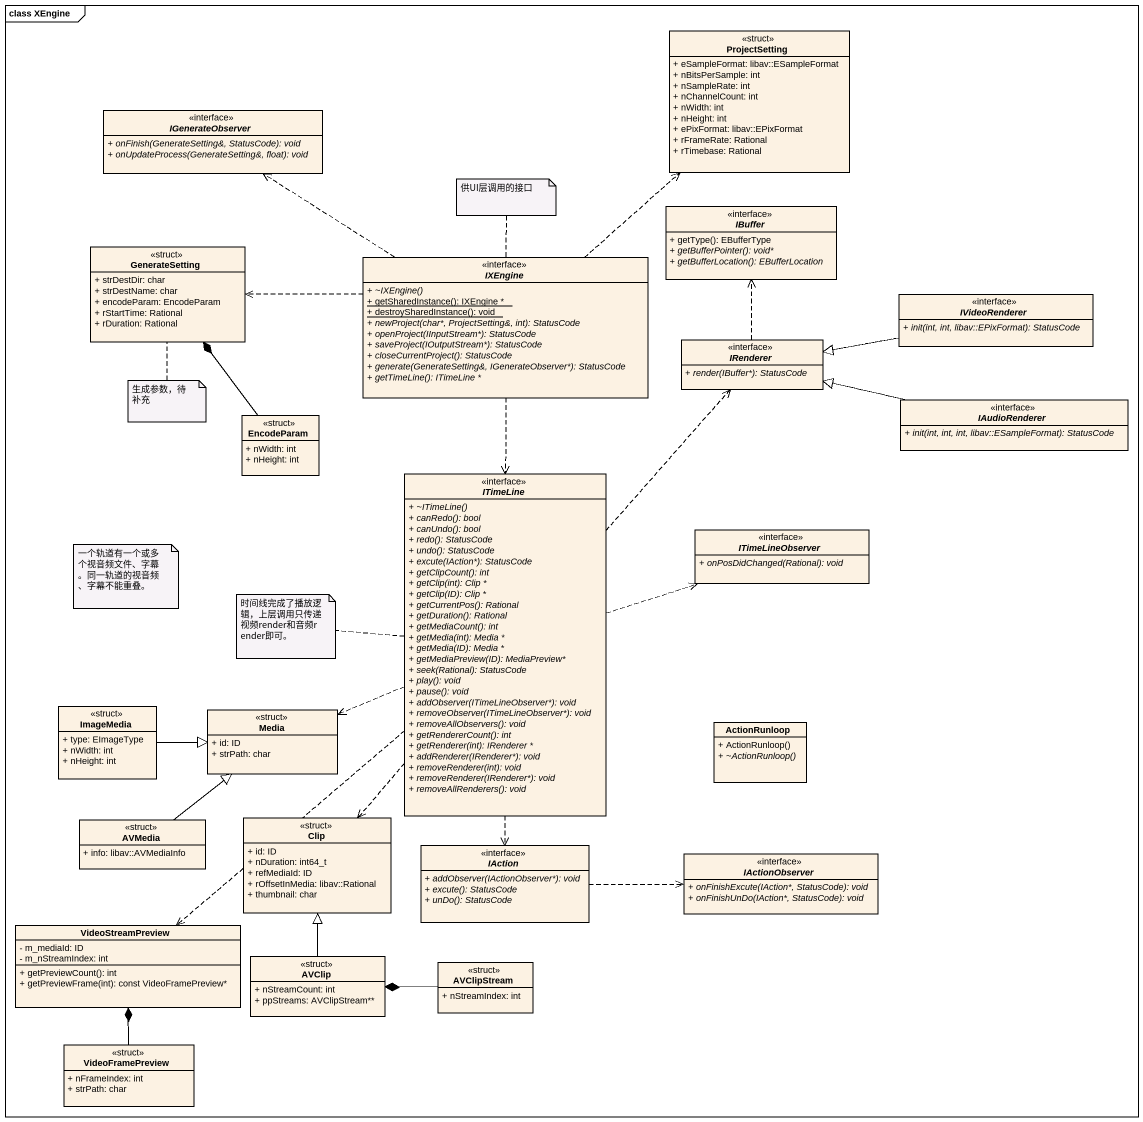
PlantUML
@startuml
mainframe class XEngine
hide circle
hide empty members
skinparam classAttributeIconSize 0
class ProjectSetting <<struct>> {
  + eSampleFormat: libav::ESampleFormat
  + nBitsPerSample: int
  + nSampleRate: int
  + nChannelCount: int
  + nWidth: int
  + nHeight: int
  + ePixFormat: libav::EPixFormat
  + rFrameRate: Rational
  + rTimebase: Rational
}
interface IGenerateObserver {
  {abstract} + onFinish(GenerateSetting&, StatusCode): void
  {abstract} + onUpdateProcess(GenerateSetting&, float): void
}
interface IBuffer {
  + getType(): EBufferType
  {abstract} + getBufferPointer(): void*
  {abstract} + getBufferLocation(): EBufferLocation
}
class GenerateSetting <<struct>> {
  + strDestDir: char
  + strDestName: char
  + encodeParam: EncodeParam
  + rStartTime: Rational
  + rDuration: Rational
}
interface IXEngine {
  {abstract} + ~IXEngine()
  {static} + getSharedInstance(): IXEngine *
  {static} + destroySharedInstance(): void
  {abstract} + newProject(char*, ProjectSetting&, int): StatusCode
  {abstract} + openProject(IInputStream*): StatusCode
  {abstract} + saveProject(IOutputStream*): StatusCode
  {abstract} + closeCurrentProject(): StatusCode
  {abstract} + generate(GenerateSetting&, IGenerateObserver*): StatusCode
  {abstract} + getTimeLine(): ITimeLine *
}
interface IVideoRenderer {
  {abstract} + init(int, int, libav::EPixFormat): StatusCode
}
interface IRenderer {
  {abstract} + render(IBuffer*): StatusCode
}
interface IAudioRenderer {
  {abstract} + init(int, int, int, libav::ESampleFormat): StatusCode
}
class EncodeParam <<struct>> {
  + nWidth: int
  + nHeight: int
}
interface ITimeLine {
  {abstract} + ~ITimeLine()
  {abstract} + canRedo(): bool
  {abstract} + canUndo(): bool
  {abstract} + redo(): StatusCode
  {abstract} + undo(): StatusCode
  {abstract} + excute(IAction*): StatusCode
  {abstract} + getClipCount(): int
  {abstract} + getClip(int): Clip *
  {abstract} + getClip(ID): Clip *
  {abstract} + getCurrentPos(): Rational
  {abstract} + getDuration(): Rational
  {abstract} + getMediaCount(): int
  {abstract} + getMedia(int): Media *
  {abstract} + getMedia(ID): Media *
  {abstract} + getMediaPreview(ID): MediaPreview*
  {abstract} + seek(Rational): StatusCode
  {abstract} + play(): void
  {abstract} + pause(): void
  {abstract} + addObserver(ITimeLineObserver*): void
  {abstract} + removeObserver(ITimeLineObserver*): void
  {abstract} + removeAllObservers(): void
  {abstract} + getRendererCount(): int
  {abstract} + getRenderer(int): IRenderer *
  {abstract} + addRenderer(IRenderer*): void
  {abstract} + removeRenderer(int): void
  {abstract} + removeRenderer(IRenderer*): void
  {abstract} + removeAllRenderers(): void
}
interface ITimeLineObserver {
  {abstract} + onPosDidChanged(Rational): void
}
class ImageMedia <<struct>> {
  + type: EImageType
  + nWidth: int
  + nHeight: int
}
class Media <<struct>> {
  + id: ID
  + strPath: char
}
class ActionRunloop {
  + ActionRunloop()
  {abstract} + ~ActionRunloop()
}
class AVMedia <<struct>> {
  + info: libav::AVMediaInfo
}
class Clip <<struct>> {
  + id: ID
  + nDuration: int64_t
  + refMediaId: ID
  + rOffsetInMedia: libav::Rational
  + thumbnail: char
}
interface IAction {
  {abstract} + addObserver(IActionObserver*): void
  {abstract} + excute(): StatusCode
  {abstract} + unDo(): StatusCode
}
interface IActionObserver {
  {abstract} + onFinishExcute(IAction*, StatusCode): void
  {abstract} + onFinishUnDo(IAction*, StatusCode): void
}
class VideoStreamPreview {
  - m_mediaId: ID
  - m_nStreamIndex: int
  + getPreviewCount(): int
  + getPreviewFrame(int): const VideoFramePreview*
}
class AVClip <<struct>> {
  + nStreamCount: int
  + ppStreams: AVClipStream**
}
class AVClipStream <<struct>> {
  + nStreamIndex: int
}
class VideoFramePreview <<struct>> {
  + nFrameIndex: int
  + strPath: char
}
IXEngine .up.> ProjectSetting
IXEngine .up.> IGenerateObserver
IXEngine .left.> GenerateSetting
IXEngine ..> ITimeLine
IVideoRenderer .left.|> IRenderer
IVideoRenderer -left-|> IRenderer
IRenderer .up.> IBuffer
IAudioRenderer .left.|> IRenderer
IAudioRenderer -left-|> IRenderer
EncodeParam -up-* GenerateSetting
ITimeLine .up.> IRenderer
ITimeLine .right.> ITimeLineObserver
ITimeLine .left.> Media
ITimeLine ..> Clip
ITimeLine ..> IAction
ITimeLine ..> VideoStreamPreview
ImageMedia -right-|> Media
AVMedia -up-|> Media
IAction .right.> IActionObserver
AVClip -up-|> Clip
AVClipStream -left-* AVClip
VideoFramePreview -up-* VideoStreamPreview
note top of IXEngine : 供UI层调用的接口
note bottom of GenerateSetting : 生成参数，待补充
note as N3
  一个轨道有一个或多个视音频文件、字幕。同一轨道的视音频、字幕不能重叠。
end note
note left of ITimeLine : 时间线完成了播放逻辑，上层调用只传递视频render和音频render即可。
@enduml
